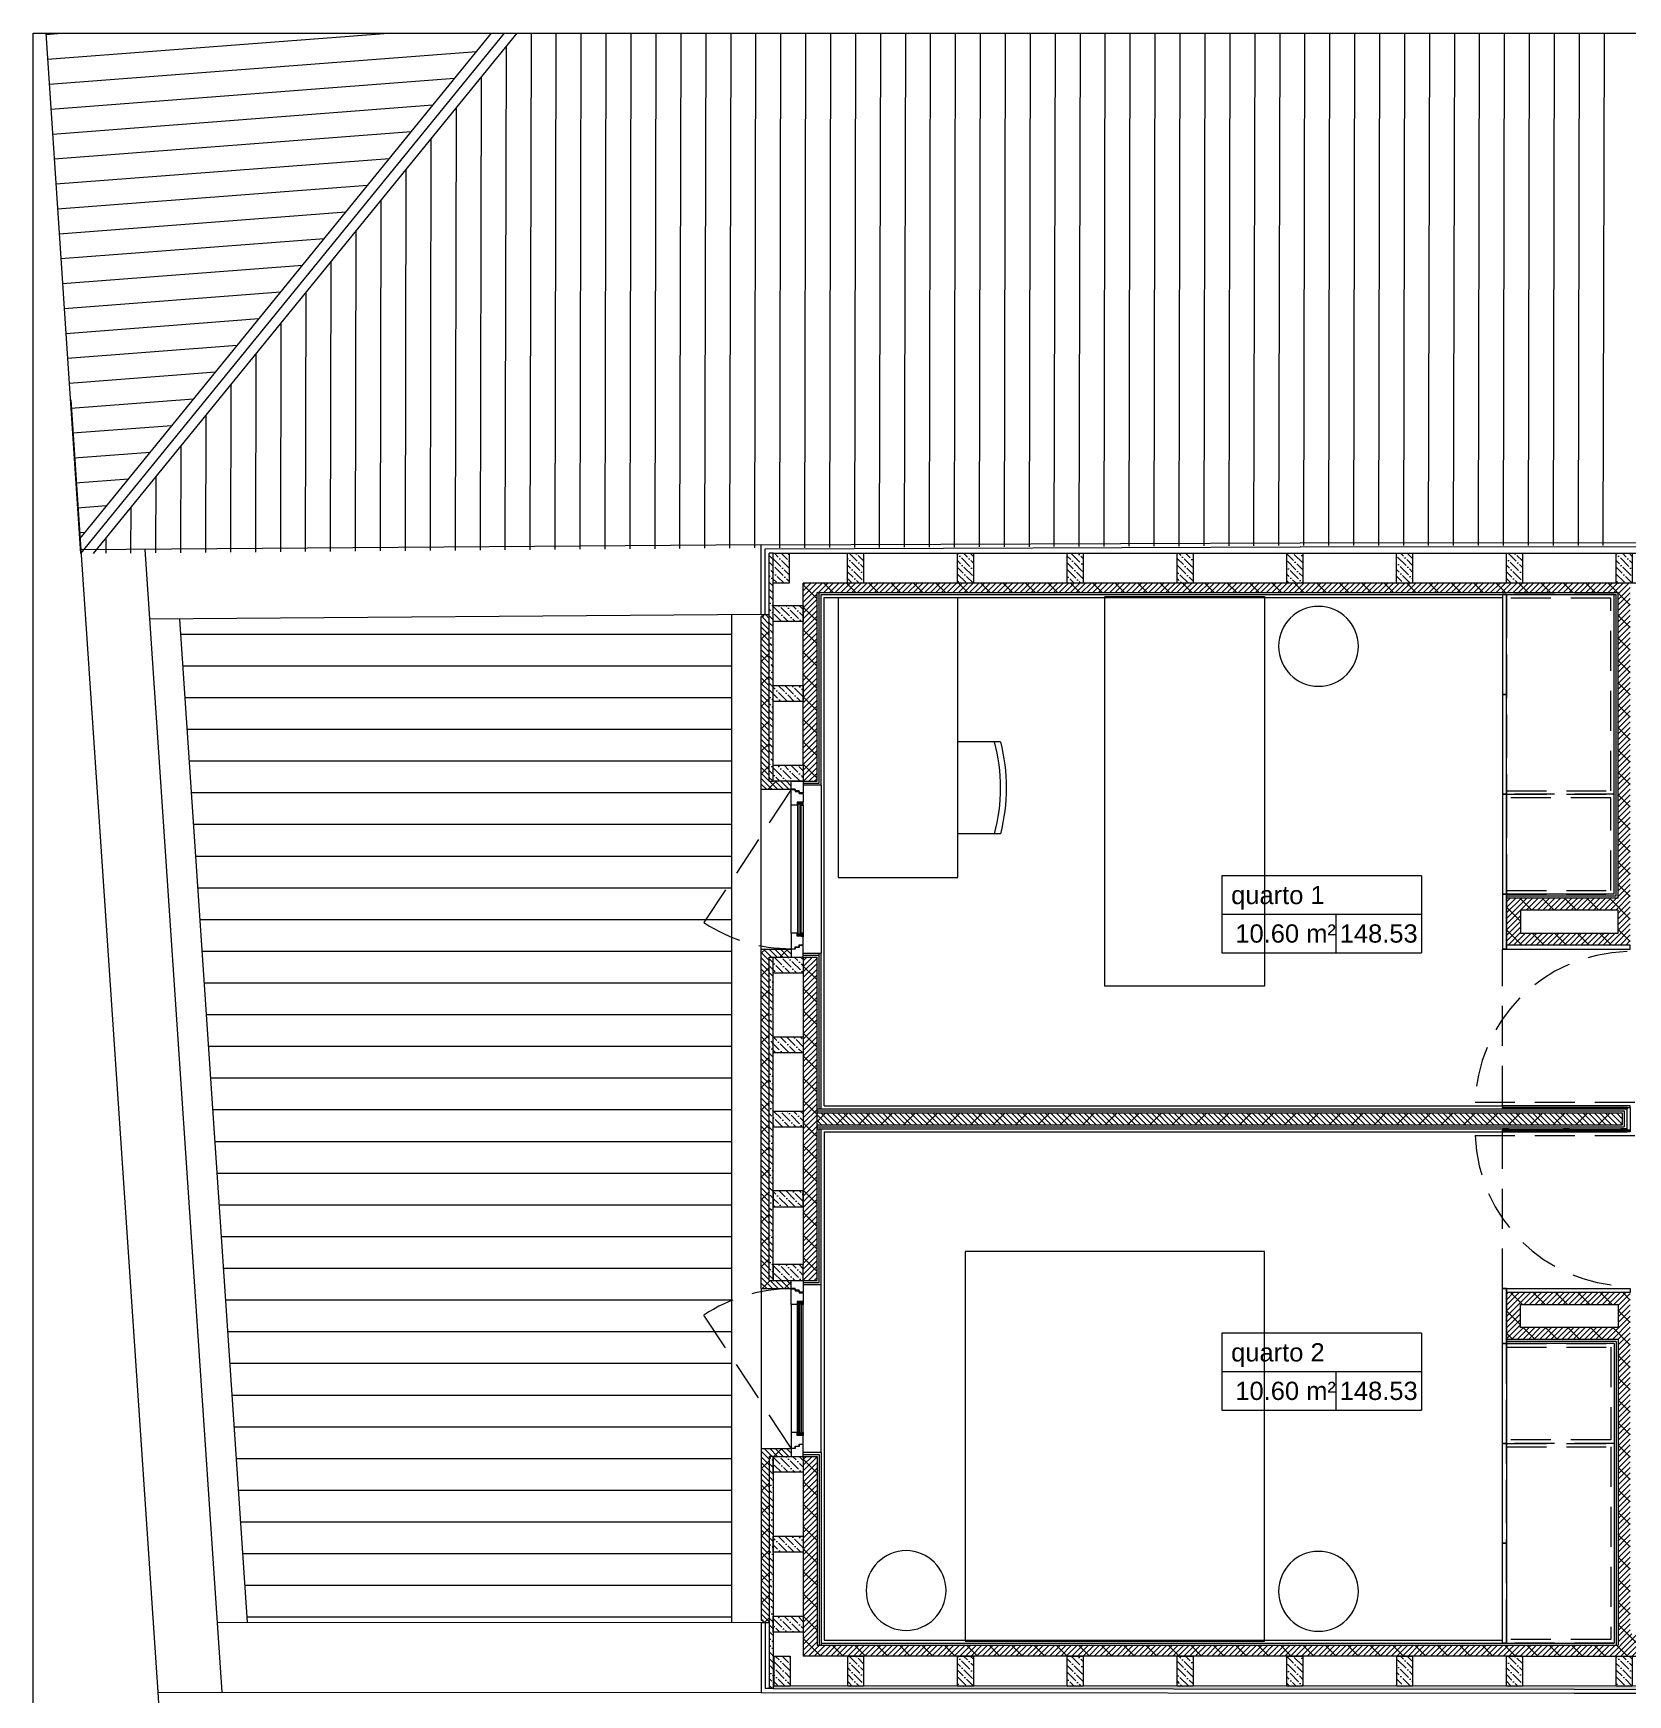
# Model space of a CAD drawing. Header units: millimetres. Extents: x 179.4 to 199.1, y -538.3 to -478.3.
# Drawn here: x 179.41 to 187.4, y -518.29 to -509.97 of the extents above; entities that cross this region are included whole.
import ezdxf
from ezdxf.enums import TextEntityAlignment as Align

# ---------------------------------------------------------------- set-up
doc = ezdxf.new("R2010")
doc.units = ezdxf.units.MM
doc.linetypes.add('DASHED', pattern=[0.75, 0.5, -0.25])
doc.layers.get('0').update_dxf_attribs({"lineweight": 5})
doc.layers.add('00_ARQ', color=251, linetype='Continuous', lineweight=5)
doc.styles.add('din5', font='arial.ttf', dxfattribs={"height": 0.08})
pattern_1 = [(315, (644.769739, -673.283433), (0.0140316502, 0.0140316502), []), (45, (644.76974, -673.28343), (-0.056126601, 0.056126601), [])]
pattern_2 = [(315, (-138.834357, -18.895323), (0.0463044456, -0.0126284852), [0.05953125, -0.01190625, 0, -0.01190625])]
pattern_3 = [(315, (-138.834388, -13.373816), (0.0463044456, -0.0126284852), [0.05953125, -0.01190625, 0, -0.01190625])]
pattern_4 = [(315, (2e-12, -4.26), (0.0463044456, -0.0126284852), [0.05953125, -0.01190625, 0, -0.01190625])]

# ---------------------------------------------------------------- blocks, each defined once
blk = doc.blocks.new('0legendaN')
for p, q in [((-0.49, 0.189), (-0.49, -0.189)), ((0.49, 0.189), (-0.49, 0.189)), ((0.49, 0.189), (0.49, -0.189)), ((-0.49, 0), (0.49, 0)), ((0.07, 0), (0.07, -0.189))]:
    blk.add_line(p, q)
at = {"linetype": 'Continuous'}
blk.add_line((-0.49, -0.189), (0.49, -0.189), dxfattribs=at)
at = {"linetype": 'Continuous', "style": 'din5'}
blk.add_attdef('DESIGNAÇAO', text='', height=0.0896, rotation=360, dxfattribs=at).set_placement((-0.4446, 0.0945), align=Align.MIDDLE_LEFT)
for tag, p in [('300,00M2', (-0.21, -0.0945)), ('357.05', (0.28, -0.0945))]:
    blk.add_attdef(tag, text='', height=0.0896, rotation=360, dxfattribs=at).set_placement(p, align=Align.MIDDLE_CENTER)

msp = doc.modelspace()

# ---------------------------------------------------------------- hatches: boundary and pattern name
at = {"layer": '00_ARQ', "ltscale": 0.03}
h = msp.add_hatch(dxfattribs=at)
h.set_pattern_fill('ANSI36', color=256, scale=0.0075, angle=270, style=0)
h.paths.add_polyline_path([(183.1165, -512.5714), (183.0965, -512.5714), (183.0965, -513.713), (183.1165, -513.713)])
h = msp.add_hatch(dxfattribs=at)
h.set_pattern_fill('ANSI36', color=256, scale=0.0075, angle=270, style=0)
h.set_pattern_definition([(315, (-138.83926, -13.373816), (0.0463044456, -0.0126284852), [0.05953125, -0.01190625, 0, -0.01190625])])
h.paths.add_polyline_path([(183.1965, -512.5714), (183.1965, -512.7214), (183.1165, -512.7214), (183.1165, -512.5714)])
h = msp.add_hatch(dxfattribs=at)
h.set_pattern_fill('ANSI36', color=256, scale=0.0075, angle=270, style=0)
h.set_pattern_definition(pattern_3)
h.paths.add_polyline_path([(184.669, -512.5714), (184.669, -512.7214), (184.589, -512.7214), (184.589, -512.5714)])
h.paths.add_polyline_path([(184.119, -512.5714), (184.119, -512.7214), (184.039, -512.7214), (184.039, -512.5714)])
h.paths.add_polyline_path([(183.569, -512.5714), (183.569, -512.7214), (183.489, -512.7214), (183.489, -512.5714)])
h = msp.add_hatch(dxfattribs=at)
h.set_pattern_fill('ANSI36', color=256, scale=0.0075, angle=270, style=0)
h.set_pattern_definition(pattern_3)
h.paths.add_polyline_path([(186.869, -512.5714), (186.869, -512.7214), (186.789, -512.7214), (186.789, -512.5714)])
h.paths.add_polyline_path([(186.319, -512.5714), (186.319, -512.7214), (186.239, -512.7214), (186.239, -512.5714)])
h.paths.add_polyline_path([(185.769, -512.5714), (185.769, -512.7214), (185.689, -512.7214), (185.689, -512.5714)])
h.paths.add_polyline_path([(185.219, -512.5714), (185.219, -512.7214), (185.139, -512.7214), (185.139, -512.5714)])
h = msp.add_hatch(dxfattribs=at)
h.set_pattern_fill('ANSI36', color=256, scale=0.0075, angle=270, style=0)
h.set_pattern_definition(pattern_3)
h.paths.add_polyline_path([(189.069, -512.5714), (189.069, -512.7214), (188.989, -512.7214), (188.989, -512.5714)])
h.paths.add_polyline_path([(188.519, -512.5714), (188.519, -512.7214), (188.439, -512.7214), (188.439, -512.5714)])
h.paths.add_polyline_path([(187.969, -512.5714), (187.969, -512.7214), (187.889, -512.7214), (187.889, -512.5714)])
h.paths.add_polyline_path([(187.419, -512.5714), (187.419, -512.7214), (187.339, -512.7214), (187.339, -512.5714)])
h = msp.add_hatch(dxfattribs=at)
h.set_pattern_fill('GRATE', color=256, scale=0.025, angle=45, style=0)
h.paths.add_polyline_path([(187.4092, -513.1973), (187.4092, -512.7214), (187.339, -512.7214), (187.339, -512.7211), (186.869, -512.7211), (186.869, -512.7214), (186.789, -512.7214), (186.789, -512.7211), (186.319, -512.7211), (186.319, -512.7214), (186.239, -512.7214), (186.239, -512.7211), (185.769, -512.7211), (185.769, -512.7214), (185.689, -512.7214), (185.689, -512.7211), (185.219, -512.7211), (185.219, -512.7214), (185.139, -512.7214), (185.139, -512.7211), (184.669, -512.7211), (184.669, -512.7214), (184.589, -512.7214), (184.589, -512.7211), (184.119, -512.7211), (184.119, -512.7214), (184.039, -512.7214), (184.039, -512.7211), (183.569, -512.7211), (183.569, -512.7214), (183.489, -512.7214), (183.489, -512.7211), (183.2665, -512.7211), (183.2665, -512.833), (183.2665, -513.633), (183.2665, -513.713), (183.3365, -513.713), (183.3365, -512.768), (187.3492, -512.768), (187.3492, -514.298), (186.7892, -514.298), (186.7892, -514.533), (187.4092, -514.533), (187.4092, -514.523)])
h.paths.add_polyline_path([(187.3492, -514.358), (187.3492, -514.473), (186.8592, -514.473), (186.8592, -514.358)], flags=16)
at = {"layer": '00_ARQ'}
h = msp.add_hatch(dxfattribs=at)
h.set_pattern_fill('ANSI31', color=256, scale=0.05, angle=135, style=0)
h.set_pattern_definition([(180, (-171.47867, 128.05649), (-8e-17, -0.15875), [])])
h.paths.add_polyline_path([(180.4808, -517.9233), (182.9065, -517.9254), (182.9065, -512.8795), (180.1423, -512.9005)])
at = {"layer": '00_ARQ', "ltscale": 0.03}
h = msp.add_hatch(dxfattribs=at)
h.set_pattern_fill('GRATE', color=256, scale=0.025, angle=315, style=0)
h.set_pattern_definition(pattern_1)
h.paths.add_polyline_path([(183.2065, -513.753), (183.2065, -513.733), (183.2065, -513.713), (183.0965, -513.713), (183.0965, -512.8784), (183.0765, -512.8784), (183.0665, -512.8784), (183.0665, -512.8884), (183.0565, -512.8884), (183.0565, -513.753)])
h = msp.add_hatch(dxfattribs=at)
h.set_pattern_fill('ANSI36', color=256, scale=0.0075, angle=270, style=0)
h.paths.add_polyline_path([(183.1165, -512.833), (183.2665, -512.833), (183.2665, -512.913), (183.1165, -512.913)])
h = msp.add_hatch(dxfattribs=at)
h.set_pattern_fill('ANSI36', color=256, scale=0.0075, angle=270, style=0)
h.paths.add_polyline_path([(183.1165, -513.233), (183.2665, -513.233), (183.2665, -513.313), (183.1165, -513.313)])
h.paths.add_polyline_path([(183.1165, -513.633), (183.2665, -513.633), (183.2665, -513.713), (183.1165, -513.713)])
at = {"layer": '00_ARQ'}
h = msp.add_hatch(dxfattribs=at)
h.set_pattern_fill('ANSI33', color=256, scale=0.035, angle=0.00009, style=0)
h.set_pattern_definition([(134.9999126, (-44.299531, -463.491216), (-0.00618719378, -0.0061871749), []), (134.9999126, (-44.299531, -463.485029), (-0.00618719378, -0.0061871749), [0.004375, -0.0021875])])
h.paths.add_polyline_path([(183.2665, -513.833), (183.2665, -513.818), (183.2565, -513.818), (183.2565, -513.833)])
h = msp.add_hatch(dxfattribs=at)
h.set_pattern_fill('ANSI33', color=256, scale=0.035, angle=0.00009, style=0)
h.set_pattern_definition([(134.9999126, (-44.299531, -464.146116), (-0.00618719378, -0.0061871749), []), (134.9999126, (-44.299531, -464.139929), (-0.00618719378, -0.0061871749), [0.004375, -0.0021875])])
h.paths.add_polyline_path([(183.2665, -514.4879), (183.2665, -514.4729), (183.2565, -514.4729), (183.2565, -514.4879)])
at = {"layer": '00_ARQ', "ltscale": 0.03}
h = msp.add_hatch(dxfattribs=at)
h.set_pattern_fill('GRATE', color=256, scale=0.025, angle=315, style=0)
h.set_pattern_definition(pattern_1)
h.paths.add_polyline_path([(183.0665, -517.9155), (183.0665, -517.9255), (183.0765, -517.9255), (183.0965, -517.9255), (183.0965, -517.093), (183.2065, -517.093), (183.2065, -517.073), (183.2065, -517.053), (183.0565, -517.053), (183.0565, -517.9155)])
h.paths.add_polyline_path([(183.2065, -516.253), (183.2065, -516.233), (183.2065, -516.213), (183.0965, -516.213), (183.0965, -514.593), (183.2065, -514.593), (183.2065, -514.573), (183.2065, -514.553), (183.0565, -514.553), (183.0565, -516.253)])
h = msp.add_hatch(dxfattribs=at)
h.set_pattern_fill('ANSI36', color=256, scale=0.0075, angle=270, style=0)
h.paths.add_polyline_path([(183.1165, -514.593), (183.0965, -514.593), (183.0965, -516.213), (183.1165, -516.213)])
h = msp.add_hatch(dxfattribs=at)
h.set_pattern_fill('ANSI36', color=256, scale=0.0075, angle=270, style=0)
h.paths.add_polyline_path([(183.1165, -516.213), (183.2665, -516.213), (183.2665, -516.133), (183.1165, -516.133)])
h.paths.add_polyline_path([(183.1165, -515.8441), (183.2665, -515.8441), (183.2665, -515.7641), (183.1165, -515.7641)])
h.paths.add_polyline_path([(183.1165, -514.593), (183.2665, -514.593), (183.2665, -514.673), (183.1165, -514.673)])
h.paths.add_polyline_path([(183.1165, -514.993), (183.2665, -514.993), (183.2665, -515.073), (183.1165, -515.073)])
h.paths.add_polyline_path([(183.1165, -515.3641), (183.2665, -515.3641), (183.2665, -515.4441), (183.1165, -515.4441)])
h = msp.add_hatch(dxfattribs=at)
h.set_pattern_fill('GRATE', color=256, scale=0.025, angle=45, style=0)
h.paths.add_polyline_path([(183.3365, -514.593), (183.2665, -514.593), (183.2665, -514.673), (183.2665, -516.133), (183.2665, -516.213), (183.3365, -516.213)])
h = msp.add_hatch(dxfattribs=at)
h.set_pattern_fill('GRATE', color=256, scale=0.025, angle=315, style=0)
h.set_pattern_definition(pattern_1)
h.paths.add_polyline_path([(187.3692, -515.433), (187.3692, -515.373), (183.3365, -515.373), (183.3365, -515.433)])
h = msp.add_hatch(dxfattribs=at)
h.set_pattern_fill('GRATE', color=256, scale=0.025, angle=45, style=0)
h.paths.add_polyline_path([(187.4092, -516.273), (186.7892, -516.273), (186.7892, -516.508), (187.3492, -516.508), (187.3492, -518.038), (183.3365, -518.038), (183.3365, -517.093), (183.2665, -517.093), (183.2665, -517.173), (183.2665, -518.0929), (186.8691, -518.0929), (191.3582, -518.0926), (191.3594, -518.048), (190.1092, -518.048), (190.1092, -516.2892), (190.0492, -516.3046), (190.0492, -517.9784), (188.2592, -517.9804), (188.2592, -517.1294), (189.3238, -517.1294), (189.3252, -517.0694), (188.1992, -517.0694), (188.1992, -517.0844), (188.1992, -517.9805), (187.4092, -517.9813)])
h.paths.add_polyline_path([(187.3492, -516.448), (186.8592, -516.448), (186.8592, -516.333), (187.3492, -516.333)], flags=16)
at = {"layer": '00_ARQ'}
h = msp.add_hatch(dxfattribs=at)
h.set_pattern_fill('ANSI33', color=256, scale=0.035, angle=0.00009, style=0)
h.set_pattern_definition([(225.0000874, (-44.299531, -566.659871), (-0.00618719378, 0.0061871749), []), (225.0000874, (-44.299531, -566.666058), (-0.00618719378, 0.0061871749), [0.004375, -0.0021875])])
h.paths.add_polyline_path([(183.2665, -516.318), (183.2665, -516.333), (183.2565, -516.333), (183.2565, -516.318)])
h = msp.add_hatch(dxfattribs=at)
h.set_pattern_fill('ANSI33', color=256, scale=0.035, angle=0.00009, style=0)
h.set_pattern_definition([(225.0000874, (-44.299531, -567.314771), (-0.00618719378, 0.0061871749), []), (225.0000874, (-44.299531, -567.320958), (-0.00618719378, 0.0061871749), [0.004375, -0.0021875])])
h.paths.add_polyline_path([(183.2665, -516.9729), (183.2665, -516.9879), (183.2565, -516.9879), (183.2565, -516.9729)])
at = {"layer": '00_ARQ', "ltscale": 0.03}
h = msp.add_hatch(dxfattribs=at)
h.set_pattern_fill('ANSI36', color=256, scale=0.0075, angle=270, style=0)
h.paths.add_polyline_path([(183.1165, -517.093), (183.0965, -517.093), (183.0965, -517.9255), (183.0965, -518.2555), (183.1165, -518.2555)])
h = msp.add_hatch(dxfattribs=at)
h.set_pattern_fill('ANSI36', color=256, scale=0.0075, angle=270, style=0)
h.set_pattern_definition(pattern_4)
h.paths.add_polyline_path([(183.1165, -517.093), (183.2665, -517.093), (183.2665, -517.173), (183.1165, -517.173)])
h = msp.add_hatch(dxfattribs=at)
h.set_pattern_fill('ANSI36', color=256, scale=0.0075, angle=270, style=0)
h.set_pattern_definition(pattern_4)
h.paths.add_polyline_path([(183.1165, -517.493), (183.2665, -517.493), (183.2665, -517.573), (183.1165, -517.573)])
h.paths.add_polyline_path([(183.1165, -517.893), (183.2665, -517.893), (183.2665, -517.973), (183.1165, -517.973)])
h = msp.add_hatch(dxfattribs=at)
h.set_pattern_fill('ANSI36', color=256, scale=0.0075, angle=270, style=0)
h.paths.add_polyline_path([(187.1283, -518.2589), (191.6138, -518.2626), (191.6258, -517.8095), (191.6058, -517.809), (191.5944, -518.2426), (183.1165, -518.2429), (183.1165, -518.2555)])
h = msp.add_hatch(dxfattribs=at)
h.set_pattern_fill('ANSI36', color=256, scale=0.0075, angle=270, style=0)
h.set_pattern_definition(pattern_2)
h.paths.add_polyline_path([(183.2014, -518.0929), (183.2014, -518.2429), (183.1214, -518.2429), (183.1214, -518.0929)])
h = msp.add_hatch(dxfattribs=at)
h.set_pattern_fill('ANSI36', color=256, scale=0.0075, angle=270, style=0)
h.set_pattern_definition(pattern_2)
h.paths.add_polyline_path([(184.6691, -518.0929), (184.6691, -518.2429), (184.5891, -518.2429), (184.5891, -518.0929)])
h.paths.add_polyline_path([(184.1191, -518.0929), (184.1191, -518.2429), (184.0391, -518.2429), (184.0391, -518.0929)])
h.paths.add_polyline_path([(183.5691, -518.0929), (183.5691, -518.2429), (183.4891, -518.2429), (183.4891, -518.0929)])
h = msp.add_hatch(dxfattribs=at)
h.set_pattern_fill('ANSI36', color=256, scale=0.0075, angle=270, style=0)
h.set_pattern_definition(pattern_2)
h.paths.add_polyline_path([(186.8691, -518.0929), (186.8691, -518.2429), (186.7891, -518.2429), (186.7891, -518.0929)])
h.paths.add_polyline_path([(186.3191, -518.0929), (186.3191, -518.2429), (186.2391, -518.2429), (186.2391, -518.0929)])
h.paths.add_polyline_path([(185.7691, -518.0929), (185.7691, -518.2429), (185.6891, -518.2429), (185.6891, -518.0929)])
h.paths.add_polyline_path([(185.2191, -518.0929), (185.2191, -518.2429), (185.1391, -518.2429), (185.1391, -518.0929)])
h = msp.add_hatch(dxfattribs=at)
h.set_pattern_fill('ANSI36', color=256, scale=0.0075, angle=270, style=0)
h.set_pattern_definition(pattern_2)
h.paths.add_polyline_path([(189.0691, -518.0929), (189.0691, -518.2429), (188.9891, -518.2429), (188.9891, -518.0929)])
h.paths.add_polyline_path([(188.5191, -518.0929), (188.5191, -518.2429), (188.4391, -518.2429), (188.4391, -518.0929)])
h.paths.add_polyline_path([(187.9691, -518.0929), (187.9691, -518.2429), (187.8891, -518.2429), (187.8891, -518.0929)])
h.paths.add_polyline_path([(187.4191, -518.0929), (187.4191, -518.2429), (187.3391, -518.2429), (187.3391, -518.0929)])

# ---------------------------------------------------------------- linework, layer by layer
at = {"layer": '00_ARQ'}
for p, q in [((179.4726, -509.9675), (179.6455, -512.5726)), ((179.473, -509.9734), (179.5505, -509.9675)), ((179.4813, -510.0981), (181.1885, -509.9675)), ((181.7037, -509.9675), (179.6407, -512.4994)), ((181.7682, -509.9675), (179.6455, -512.5726)), ((181.8327, -509.9675), (179.7105, -512.572)), ((181.8992, -512.5535), (181.9047, -509.9675)), ((182.0242, -512.5525), (182.0297, -509.9675)), ((182.1492, -512.5514), (182.1547, -509.9675)), ((182.2742, -512.5504), (182.2797, -509.9675)), ((182.3992, -512.5493), (182.4047, -509.9675)), ((182.5242, -512.5483), (182.5297, -509.9675)), ((182.6492, -512.5472), (182.6547, -509.9675)), ((182.7742, -512.5461), (182.7797, -509.9675)), ((182.8992, -512.5451), (182.9047, -509.9675)), ((183.0242, -512.5444), (183.0297, -509.9675)), ((183.1492, -512.5439), (183.1547, -509.9675)), ((183.2742, -512.5434), (183.2797, -509.9675)), ((183.3992, -512.5428), (183.4047, -509.9675)), ((183.5242, -512.5423), (183.5297, -509.9675)), ((183.6492, -512.5417), (183.6547, -509.9675)), ((183.7742, -512.5412), (183.7797, -509.9675)), ((183.8992, -512.5406), (183.9047, -509.9675)), ((184.0242, -512.5401), (184.0297, -509.9675)), ((184.1492, -512.5395), (184.1547, -509.9675)), ((184.2742, -512.539), (184.2797, -509.9675)), ((184.3992, -512.5384), (184.4047, -509.9675)), ((184.5242, -512.5379), (184.5297, -509.9675)), ((184.6492, -512.5373), (184.6547, -509.9675)), ((184.7742, -512.5368), (184.7797, -509.9675)), ((184.8992, -512.5362), (184.9047, -509.9675)), ((185.0242, -512.5357), (185.0297, -509.9675)), ((185.1492, -512.5352), (185.1547, -509.9675)), ((185.2742, -512.5346), (185.2797, -509.9675)), ((185.3992, -512.5341), (185.4047, -509.9675)), ((185.5242, -512.5335), (185.5297, -509.9675)), ((185.6492, -512.533), (185.6547, -509.9675)), ((185.7742, -512.5325), (185.7797, -509.9675)), ((185.8992, -512.5326), (185.9047, -509.9675)), ((186.0242, -512.5326), (186.0297, -509.9675)), ((186.1492, -512.5326), (186.1547, -509.9675)), ((186.2742, -512.5326), (186.2797, -509.9675)), ((186.3992, -512.5327), (186.4047, -509.9675)), ((186.5242, -512.5327), (186.5297, -509.9675)), ((186.6492, -512.5327), (186.6547, -509.9675)), ((186.7742, -512.5327), (186.7797, -509.9675)), ((186.8992, -512.5328), (186.9047, -509.9675)), ((187.0242, -512.5328), (187.0297, -509.9675)), ((187.1492, -512.5328), (187.1547, -509.9675)), ((187.2742, -512.5329), (187.2797, -509.9675)), ((181.7742, -512.5546), (181.7796, -510.0327)), ((179.4896, -510.2229), (181.6291, -510.0591)), ((179.4979, -510.3476), (181.5201, -510.1928)), ((181.6491, -512.5556), (181.6543, -510.1865)), ((179.5061, -510.4723), (181.4112, -510.3265)), ((181.5241, -512.5567), (181.5289, -510.3403)), ((179.5144, -510.5971), (181.3022, -510.4602)), ((181.3991, -512.5578), (181.4036, -510.4941)), ((179.5227, -510.7218), (181.1933, -510.5939)), ((181.2741, -512.5588), (181.2783, -510.6479)), ((179.531, -510.8465), (181.0843, -510.7276)), ((181.1491, -512.5599), (181.1529, -510.8018)), ((179.5393, -510.9712), (180.9754, -510.8613)), ((181.0241, -512.5609), (181.0276, -510.9556)), ((179.5475, -511.096), (180.8664, -510.995)), ((179.5558, -511.2207), (180.7575, -511.1287)), ((180.8991, -512.562), (180.9023, -511.1094)), ((179.5641, -511.3454), (180.6486, -511.2624)), ((180.7741, -512.563), (180.7769, -511.2632)), ((179.5724, -511.4702), (180.5396, -511.3961)), ((180.6491, -512.5641), (180.6516, -511.417)), ((179.5806, -511.5949), (180.4307, -511.5299)), ((180.5241, -512.5651), (180.5263, -511.5708)), ((179.5889, -511.7196), (180.3217, -511.6636)), ((179.5972, -511.8444), (180.2128, -511.7973)), ((179.5986, -511.8023), (179.6479, -512.5543)), ((180.3991, -512.5662), (180.4009, -511.7246)), ((180.2741, -512.5673), (180.2756, -511.8785)), ((179.6055, -511.9691), (180.1038, -511.931)), ((180.1491, -512.5683), (180.1503, -512.0323)), ((179.6138, -512.0938), (179.9949, -512.0647)), ((179.622, -512.2186), (179.8859, -512.1984)), ((180.0241, -512.5694), (180.0249, -512.1861)), ((179.6303, -512.3433), (179.777, -512.3321)), ((179.8991, -512.5704), (179.8996, -512.3399)), ((179.6386, -512.468), (179.6681, -512.4658)), ((183.0565, -512.5284), (179.6479, -512.5543)), ((179.7741, -512.5715), (179.7743, -512.4937)), ((183.0565, -512.5284), (185.7553, -512.5193)), ((183.0565, -512.8784), (183.0565, -512.5284)), ((183.0765, -512.5488), (185.7554, -512.5393)), ((183.0765, -512.8784), (183.0765, -512.5488)), ((187.9249, -512.5216), (185.7553, -512.5193)), ((187.9248, -512.5416), (185.7554, -512.5393)), ((179.6479, -512.5543), (180.0333, -518.273)), ((179.9685, -512.5519), (180.354, -518.2732)), ((191.4995, -512.7211), (183.2665, -512.7211)), ((183.2665, -512.833), (183.2665, -512.7211)), ((183.3365, -512.768), (187.3492, -512.768)), ((183.3365, -513.713), (183.3365, -512.768)), ((183.3465, -513.723), (183.3465, -512.768)), ((183.3565, -512.778), (187.3392, -512.778)), ((183.3565, -513.733), (183.3565, -512.778)), ((183.3715, -512.793), (186.7692, -512.793)), ((183.3715, -515.338), (183.3715, -512.793)), ((187.3292, -514.278), (187.3292, -512.778)), ((187.3392, -514.288), (187.3392, -512.778)), ((187.3492, -514.298), (187.3492, -512.768)), ((183.0565, -512.8784), (179.992, -512.9017)), ((182.9065, -512.8795), (182.9065, -517.9254)), ((183.0565, -512.8784), (183.0765, -512.8784)), ((183.0665, -512.8784), (183.0665, -512.8884)), ((183.0765, -512.8784), (183.0965, -512.8784)), ((183.2665, -513.633), (183.2665, -512.833)), ((180.1423, -512.9005), (180.4808, -517.9233)), ((183.0565, -513.753), (183.0565, -512.8884)), ((183.0665, -512.8884), (183.0565, -512.8884)), ((183.2665, -513.713), (183.3365, -513.713)), ((183.0565, -514.553), (183.0565, -513.753)), ((183.0565, -513.753), (183.2065, -513.753)), ((183.2465, -513.7745), (183.2465, -513.7715)), ((183.2665, -513.723), (183.3465, -513.723)), ((183.3565, -513.733), (183.2665, -513.733)), ((183.3565, -513.733), (183.3565, -514.573)), ((183.2065, -514.4729), (183.2065, -513.833)), ((183.2665, -513.833), (183.2665, -514.4929)), ((186.7892, -514.278), (186.7692, -514.278)), ((187.3292, -514.278), (186.7892, -514.278)), ((186.7892, -514.278), (186.7892, -514.553)), ((187.3392, -514.288), (186.7892, -514.288)), ((187.3492, -514.298), (186.7892, -514.298)), ((187.3492, -514.358), (186.8592, -514.358)), ((186.8592, -514.358), (186.8592, -514.473)), ((187.3492, -514.473), (187.3492, -514.358)), ((186.8592, -514.473), (187.3492, -514.473)), ((183.0565, -516.253), (183.0565, -514.553)), ((183.0565, -514.553), (183.2065, -514.553)), ((183.0965, -514.593), (183.3365, -514.593)), ((183.0965, -516.213), (183.0965, -514.593)), ((183.2665, -514.573), (183.3565, -514.573)), ((183.2665, -514.583), (183.3465, -514.583)), ((183.3365, -516.213), (183.3365, -514.593)), ((183.3465, -515.353), (183.3465, -514.573)), ((183.3565, -515.353), (183.3565, -514.573)), ((186.7892, -514.553), (186.7692, -514.553)), ((183.3365, -515.353), (187.3942, -515.353)), ((183.3365, -515.363), (187.3792, -515.363)), ((183.3365, -515.373), (187.3692, -515.373)), ((183.3715, -515.338), (187.3942, -515.338)), ((187.3692, -515.373), (187.3692, -515.433)), ((187.3792, -515.363), (187.3792, -515.443)), ((183.3365, -515.433), (187.3692, -515.433)), ((183.3365, -515.443), (187.3792, -515.443)), ((183.3365, -515.453), (187.3942, -515.453)), ((183.3465, -516.223), (183.3465, -515.453)), ((183.3565, -516.233), (183.3565, -515.453)), ((183.3715, -515.468), (183.3715, -518.013)), ((183.3715, -515.468), (187.3942, -515.468)), ((183.0565, -516.253), (183.0565, -517.053)), ((183.0565, -516.253), (183.2065, -516.253)), ((183.0965, -516.213), (183.3365, -516.213)), ((183.2065, -516.213), (183.2065, -516.213)), ((183.2665, -516.223), (183.3465, -516.223)), ((183.2665, -516.233), (183.3565, -516.233)), ((183.3565, -517.073), (183.3565, -516.233)), ((186.7892, -516.253), (186.7692, -516.253)), ((186.7892, -516.528), (186.7892, -516.253)), ((183.2065, -516.333), (183.2065, -516.9729)), ((183.2665, -516.9729), (183.2665, -516.313)), ((186.8592, -516.448), (186.8592, -516.333)), ((186.8592, -516.333), (187.3492, -516.333)), ((187.3492, -516.333), (187.3492, -516.448)), ((187.3492, -516.448), (186.8592, -516.448)), ((186.7892, -516.528), (186.7692, -516.528)), ((187.3492, -516.508), (186.7892, -516.508)), ((187.3392, -516.518), (186.7892, -516.518)), ((187.3292, -516.528), (186.7892, -516.528)), ((187.3292, -516.528), (187.3292, -518.028)), ((187.3392, -516.518), (187.3392, -518.038)), ((187.3492, -516.508), (187.3492, -518.038)), ((183.2465, -517.0314), (183.2465, -517.0344)), ((183.0565, -517.053), (183.0565, -517.9155)), ((183.0565, -517.053), (183.2065, -517.053)), ((183.3565, -517.073), (183.2665, -517.073)), ((183.2665, -517.083), (183.3465, -517.083)), ((183.2665, -517.093), (183.3365, -517.093)), ((183.3365, -517.093), (183.3365, -518.038)), ((183.3465, -517.083), (183.3465, -518.038)), ((183.3565, -517.073), (183.3565, -518.038)), ((183.2665, -517.173), (183.2665, -518.0929)), ((180.3304, -517.9232), (183.0568, -517.9255)), ((183.0665, -517.9155), (183.0565, -517.9155)), ((183.0565, -517.9255), (183.0565, -518.2755)), ((183.0565, -517.9255), (183.0965, -517.9255)), ((183.0665, -517.9255), (183.0665, -517.9155)), ((183.0765, -517.9255), (183.0765, -518.2555)), ((183.0965, -517.9255), (183.0965, -518.2555)), ((183.3365, -518.038), (187.3492, -518.038)), ((183.3565, -518.028), (187.3292, -518.028)), ((183.3715, -518.013), (186.7692, -518.013)), ((186.8691, -518.0929), (183.2665, -518.0929)), ((186.8691, -518.0929), (191.5144, -518.0926)), ((180.0333, -518.273), (183.0565, -518.2755)), ((180.0335, -518.273), (180.2603, -522.0675)), ((183.0565, -518.2755), (187.1283, -518.2789)), ((183.0965, -518.2555), (183.0765, -518.2555)), ((187.1283, -518.2789), (191.6333, -518.2826))]:
    msp.add_line(p, q, dxfattribs=at)
at = {"layer": '00_ARQ', "ltscale": 0.03}
for p, q in [((183.0965, -513.713), (183.0965, -512.5714)), ((183.1165, -512.5714), (183.0965, -512.5714)), ((183.1165, -513.713), (183.1165, -512.5714)), ((183.1965, -512.5714), (191.6587, -512.5711)), ((183.0965, -513.713), (183.1165, -513.713)), ((183.1165, -516.213), (183.1165, -514.593)), ((183.2665, -514.673), (183.2665, -516.133)), ((183.0965, -517.093), (183.0965, -517.9255)), ((183.1165, -517.093), (183.0965, -517.093)), ((183.1165, -517.093), (183.1165, -518.2555)), ((183.1165, -518.2555), (183.0965, -518.2555))]:
    msp.add_line(p, q, dxfattribs=at)
at = {"layer": '00_ARQ', "extrusion": (1.4871e-14, -1.43097e-14, -1)}
for p, q in [((184.2542, -513.5156), (184.0413, -513.5156)), ((184.2542, -513.9756), (184.0413, -513.9756))]:
    msp.add_line(p, q, dxfattribs=at)
at = {"layer": '00_ARQ', "linetype": 'DASHED', "ltscale": 0.4}
for p, q in [((183.2065, -513.7545), (182.7684, -514.4205)), ((186.7692, -515.338), (186.7692, -514.553)), ((186.6315, -515.319), (187.4722, -515.319)), ((186.6315, -515.487), (187.4722, -515.487)), ((186.7692, -516.253), (186.7692, -515.468)), ((183.2065, -517.0514), (182.7684, -516.3855))]:
    msp.add_line(p, q, dxfattribs=at)
at = {"layer": '00_ARQ'}
for points in [[(179.4094, -509.9675), (199.1094, -509.9675), (199.1094, -522.0675), (179.4094, -522.0675)], [(184.0413, -514.1942), (184.0413, -512.7942), (183.4413, -512.7942), (183.4413, -514.1942)], [(184.7774, -514.738), (184.7774, -512.788), (185.5774, -512.788), (185.5774, -514.738)], [(183.2375, -513.819), (183.2375, -514.4869), (183.2415, -514.4869), (183.2415, -513.819)], [(183.2495, -513.819), (183.2495, -514.4869), (183.2555, -514.4869), (183.2555, -513.819)], [(183.2665, -513.833), (183.2665, -513.818), (183.2565, -513.818), (183.2565, -513.833)], [(183.2665, -513.833), (183.2665, -513.818), (183.2565, -513.818), (183.2565, -513.833)], [(183.2665, -514.4879), (183.2665, -514.4729), (183.2565, -514.4729), (183.2565, -514.4879)], [(183.2665, -514.4879), (183.2665, -514.4729), (183.2565, -514.4729), (183.2565, -514.4879)], [(185.5774, -518.018), (185.5774, -516.068), (184.0774, -516.068), (184.0774, -518.018)], [(183.2375, -516.9869), (183.2375, -516.319), (183.2415, -516.319), (183.2415, -516.9869)], [(183.2495, -516.9869), (183.2495, -516.319), (183.2555, -516.319), (183.2555, -516.9869)], [(183.2665, -516.318), (183.2665, -516.333), (183.2565, -516.333), (183.2565, -516.318)], [(183.2665, -516.318), (183.2665, -516.333), (183.2565, -516.333), (183.2565, -516.318)], [(183.2665, -516.9729), (183.2665, -516.9879), (183.2565, -516.9879), (183.2565, -516.9729)], [(183.2665, -516.9729), (183.2665, -516.9879), (183.2565, -516.9879), (183.2565, -516.9729)]]:
    msp.add_lwpolyline(points, close=True, dxfattribs=at)
at = {"layer": '00_ARQ', "ltscale": 0.03}
for points in [[(183.1965, -512.5714), (183.1965, -512.7214), (183.1165, -512.7214), (183.1165, -512.5714)], [(183.569, -512.5714), (183.569, -512.7214), (183.489, -512.7214), (183.489, -512.5714)], [(184.119, -512.5714), (184.119, -512.7214), (184.039, -512.7214), (184.039, -512.5714)], [(184.669, -512.5714), (184.669, -512.7214), (184.589, -512.7214), (184.589, -512.5714)], [(185.219, -512.5714), (185.219, -512.7214), (185.139, -512.7214), (185.139, -512.5714)], [(185.769, -512.5714), (185.769, -512.7214), (185.689, -512.7214), (185.689, -512.5714)], [(186.319, -512.5714), (186.319, -512.7214), (186.239, -512.7214), (186.239, -512.5714)], [(186.869, -512.5714), (186.869, -512.7214), (186.789, -512.7214), (186.789, -512.5714)], [(187.419, -512.5714), (187.419, -512.7214), (187.339, -512.7214), (187.339, -512.5714)], [(186.7692, -513.278), (186.7892, -513.278), (186.7892, -512.778), (186.7692, -512.778)], [(183.1165, -512.833), (183.2665, -512.833), (183.2665, -512.913), (183.1165, -512.913)], [(183.1165, -513.233), (183.2665, -513.233), (183.2665, -513.313), (183.1165, -513.313)], [(186.7892, -513.278), (186.7692, -513.278), (186.7692, -513.778), (186.7892, -513.778)], [(183.1165, -513.633), (183.2665, -513.633), (183.2665, -513.713), (183.1165, -513.713)], [(186.7892, -513.778), (186.7692, -513.778), (186.7692, -514.278), (186.7892, -514.278)], [(186.7692, -514.553), (186.7892, -514.553), (186.7892, -514.278), (186.7692, -514.278)], [(186.7892, -514.553), (187.4092, -514.553), (187.4092, -514.533), (186.7892, -514.533)], [(183.1165, -514.593), (183.2665, -514.593), (183.2665, -514.673), (183.1165, -514.673)], [(183.1165, -514.993), (183.2665, -514.993), (183.2665, -515.073), (183.1165, -515.073)], [(183.1165, -515.3641), (183.2665, -515.3641), (183.2665, -515.4441), (183.1165, -515.4441)], [(187.4092, -515.338), (186.7692, -515.338), (186.7692, -515.3455), (187.4092, -515.3455)], [(186.7692, -515.3455), (186.8007, -515.3455), (186.8007, -515.353), (186.7692, -515.353)], [(187.0735, -515.3455), (187.105, -515.3455), (187.105, -515.353), (187.0735, -515.353)], [(187.3627, -515.3455), (187.3942, -515.3455), (187.3942, -515.353), (187.3627, -515.353)], [(187.3942, -515.3455), (187.4092, -515.3455), (187.4092, -515.4605), (187.3942, -515.4605)], [(186.7692, -515.4605), (186.8007, -515.4605), (186.8007, -515.453), (186.7692, -515.453)], [(187.4092, -515.468), (186.7692, -515.468), (186.7692, -515.4605), (187.4092, -515.4605)], [(187.0735, -515.4605), (187.105, -515.4605), (187.105, -515.453), (187.0735, -515.453)], [(187.3627, -515.4605), (187.3942, -515.4605), (187.3942, -515.453), (187.3627, -515.453)], [(183.1165, -515.8441), (183.2665, -515.8441), (183.2665, -515.7641), (183.1165, -515.7641)], [(183.1165, -516.213), (183.2665, -516.213), (183.2665, -516.133), (183.1165, -516.133)], [(186.7692, -516.253), (186.7892, -516.253), (186.7892, -516.528), (186.7692, -516.528)], [(186.7892, -516.253), (187.4092, -516.253), (187.4092, -516.273), (186.7892, -516.273)], [(186.7892, -517.028), (186.7692, -517.028), (186.7692, -516.528), (186.7892, -516.528)], [(186.7892, -517.528), (186.7692, -517.528), (186.7692, -517.028), (186.7892, -517.028)], [(183.1165, -517.093), (183.2665, -517.093), (183.2665, -517.173), (183.1165, -517.173)], [(183.1165, -517.493), (183.2665, -517.493), (183.2665, -517.573), (183.1165, -517.573)], [(186.7692, -517.528), (186.7892, -517.528), (186.7892, -518.028), (186.7692, -518.028)], [(183.1165, -517.893), (183.2665, -517.893), (183.2665, -517.973), (183.1165, -517.973)], [(183.2014, -518.0929), (183.2014, -518.2429), (183.1214, -518.2429), (183.1214, -518.0929)], [(183.5691, -518.0929), (183.5691, -518.2429), (183.4891, -518.2429), (183.4891, -518.0929)], [(184.1191, -518.0929), (184.1191, -518.2429), (184.0391, -518.2429), (184.0391, -518.0929)], [(184.6691, -518.0929), (184.6691, -518.2429), (184.5891, -518.2429), (184.5891, -518.0929)], [(185.2191, -518.0929), (185.2191, -518.2429), (185.1391, -518.2429), (185.1391, -518.0929)], [(185.7691, -518.0929), (185.7691, -518.2429), (185.6891, -518.2429), (185.6891, -518.0929)], [(186.3191, -518.0929), (186.3191, -518.2429), (186.2391, -518.2429), (186.2391, -518.0929)], [(186.8691, -518.0929), (186.8691, -518.2429), (186.7891, -518.2429), (186.7891, -518.0929)], [(187.4191, -518.0929), (187.4191, -518.2429), (187.3391, -518.2429), (187.3391, -518.0929)]]:
    msp.add_lwpolyline(points, close=True, dxfattribs=at)
at = {"layer": '00_ARQ', "linetype": 'DASHED', "ltscale": 0.4}
for points in [[(186.7892, -513.778), (187.3292, -513.778), (187.3292, -512.778), (186.7892, -512.778)], [(186.7892, -513.76), (187.3112, -513.76), (187.3112, -512.796), (186.7892, -512.796)], [(186.7892, -514.278), (187.3292, -514.278), (187.3292, -513.778), (186.7892, -513.778)], [(186.7892, -514.26), (187.3112, -514.26), (187.3112, -513.796), (186.7892, -513.796)], [(186.7892, -516.528), (187.3292, -516.528), (187.3292, -517.028), (186.7892, -517.028)], [(186.7892, -516.546), (187.3112, -516.546), (187.3112, -517.01), (186.7892, -517.01)], [(186.7892, -517.028), (187.3292, -517.028), (187.3292, -518.028), (186.7892, -518.028)], [(186.7892, -517.046), (187.3112, -517.046), (187.3112, -518.01), (186.7892, -518.01)]]:
    msp.add_lwpolyline(points, close=True, dxfattribs=at)
at = {"layer": '00_ARQ'}
for points in [[(183.2065, -513.713), (183.2665, -513.713), (183.2665, -513.7715), (183.2465, -513.7715), (183.2465, -513.7615), (183.2265, -513.7615), (183.2265, -513.753), (183.2065, -513.753), (183.2065, -513.713)], [(183.2265, -513.7645), (183.2465, -513.7645), (183.2465, -513.7745), (183.2665, -513.7745), (183.2665, -513.818), (183.2365, -513.818), (183.2365, -513.833), (183.2065, -513.833), (183.2065, -513.7545), (183.2265, -513.7545), (183.2265, -513.7645), (183.2465, -513.7645)], [(183.2265, -514.5414), (183.2465, -514.5414), (183.2465, -514.5314), (183.2665, -514.5314), (183.2665, -514.4879), (183.2365, -514.4879), (183.2365, -514.4729), (183.2065, -514.4729), (183.2065, -514.5514), (183.2265, -514.5514), (183.2265, -514.5414), (183.2465, -514.5414)], [(183.2065, -514.593), (183.2665, -514.593), (183.2665, -514.5344), (183.2465, -514.5344), (183.2465, -514.5444), (183.2265, -514.5444), (183.2265, -514.553), (183.2065, -514.553), (183.2065, -514.593)], [(183.2065, -516.213), (183.2665, -516.213), (183.2665, -516.2715), (183.2465, -516.2715), (183.2465, -516.2615), (183.2265, -516.2615), (183.2265, -516.253), (183.2065, -516.253), (183.2065, -516.213)], [(183.2265, -516.2645), (183.2465, -516.2645), (183.2465, -516.2745), (183.2665, -516.2745), (183.2665, -516.318), (183.2365, -516.318), (183.2365, -516.333), (183.2065, -516.333), (183.2065, -516.2545), (183.2265, -516.2545), (183.2265, -516.2645), (183.2465, -516.2645)], [(183.2265, -517.0414), (183.2465, -517.0414), (183.2465, -517.0314), (183.2665, -517.0314), (183.2665, -516.9879), (183.2365, -516.9879), (183.2365, -516.9729), (183.2065, -516.9729), (183.2065, -517.0514), (183.2265, -517.0514), (183.2265, -517.0414), (183.2465, -517.0414)], [(183.2065, -517.093), (183.2665, -517.093), (183.2665, -517.0344), (183.2465, -517.0344), (183.2465, -517.0444), (183.2265, -517.0444), (183.2265, -517.053), (183.2065, -517.053), (183.2065, -517.093)]]:
    msp.add_lwpolyline(points, dxfattribs=at)
at = {"layer": '00_ARQ', "elevation": 0}
for points in [[(183.2495, -513.819), (183.2495, -513.827), (183.2415, -513.827), (183.2415, -513.819)], [(183.2495, -513.819), (183.2495, -513.827), (183.2415, -513.827), (183.2415, -513.819)], [(183.2495, -513.819), (183.2495, -513.827), (183.2415, -513.827), (183.2415, -513.819)], [(183.2495, -514.4869), (183.2495, -514.4789), (183.2415, -514.4789), (183.2415, -514.4869)], [(183.2495, -516.319), (183.2495, -516.327), (183.2415, -516.327), (183.2415, -516.319)], [(183.2495, -516.9869), (183.2495, -516.9789), (183.2415, -516.9789), (183.2415, -516.9869)], [(183.2495, -516.9869), (183.2495, -516.9789), (183.2415, -516.9789), (183.2415, -516.9869)], [(183.2495, -516.9869), (183.2495, -516.9789), (183.2415, -516.9789), (183.2415, -516.9869)]]:
    msp.add_lwpolyline(points, close=True, dxfattribs=at)
at = {"layer": '00_ARQ', "ltscale": 0.03}
msp.add_lwpolyline([(187.1283, -518.2589), (191.6138, -518.2626), (191.6258, -517.8095), (191.6058, -517.809), (191.5944, -518.2426), (183.1165, -518.2429), (183.1165, -518.2555), (187.1283, -518.2589)], dxfattribs=at)
at = {"layer": '00_ARQ', "extrusion": (-1.94388e-30, -4.44089e-16, -1)}
msp.add_circle((-185.8474, -513.0371), 0.2, dxfattribs=at)
at = {"layer": '00_ARQ', "extrusion": (1.15656e-30, 4.44089e-16, -1)}
for centre in [(-183.7817, -517.7648), (-185.8474, -517.7689)]:
    msp.add_circle(centre, 0.2, dxfattribs=at)
at = {"layer": '00_ARQ', "extrusion": (1.4871e-14, -1.43097e-14, -1)}
for radius, start, end in [(0.9, 165.19349, 194.80651), (0.93, 165.6815, 194.3185)]:
    msp.add_arc((-183.3531, -513.7456), radius, start, end, dxfattribs=at)
at = {"layer": '00_ARQ', "linetype": 'DASHED', "ltscale": 0.4}
for centre, radius, start, end in [((183.2062, -513.7545), 0.7969, 236.68281, 269.99993), ((187.4128, -515.3467), 0.7813, 91.36256, 179.35931), ((187.4129, -515.4593), 0.7813, 182.03192, 268.63354), ((183.2062, -517.0514), 0.7969, 90.00007, 123.31719)]:
    msp.add_arc(centre, radius, start, end, dxfattribs=at)

# ---------------------------------------------------------------- block references
at = {"layer": '00_ARQ'}
ref = msp.add_blockref('0legendaN', (185.8634, -514.3787), dxfattribs=dict(at, xscale=1.019999999999845, yscale=1.019999999999845, zscale=1.019999999999845, rotation=1.379832248460389e-08))
ref.add_attrib('DESIGNAÇAO', 'quarto 1', dxfattribs={"layer": '0', "linetype": 'Continuous', "height": 0.09139, "rotation": 0, "style": 'din5'}).set_placement((185.4099, -514.2823), align=Align.MIDDLE_LEFT)
ref.add_attrib('300,00M2', '10.60 m²', dxfattribs={"layer": '0', "linetype": 'Continuous', "height": 0.09139, "rotation": 0, "style": 'din5'}).set_placement((185.6828, -514.4751), align=Align.MIDDLE_CENTER)
ref.add_attrib('357.05', '148.53', dxfattribs={"layer": '0', "linetype": 'Continuous', "height": 0.09139, "rotation": 0, "style": 'din5'}).set_placement((186.149, -514.4751), align=Align.MIDDLE_CENTER)
ref = msp.add_blockref('0legendaN', (185.8634, -516.6686), dxfattribs=dict(at, xscale=1.019999999999845, yscale=1.019999999999845, zscale=1.019999999999845, rotation=1.379832248460389e-08))
ref.add_attrib('DESIGNAÇAO', 'quarto 2', dxfattribs={"layer": '0', "linetype": 'Continuous', "height": 0.09139, "rotation": 0, "style": 'din5'}).set_placement((185.4099, -516.5722), align=Align.MIDDLE_LEFT)
ref.add_attrib('300,00M2', '10.60 m²', dxfattribs={"layer": '0', "linetype": 'Continuous', "height": 0.09139, "rotation": 0, "style": 'din5'}).set_placement((185.6828, -516.765), align=Align.MIDDLE_CENTER)
ref.add_attrib('357.05', '148.53', dxfattribs={"layer": '0', "linetype": 'Continuous', "height": 0.09139, "rotation": 0, "style": 'din5'}).set_placement((186.149, -516.765), align=Align.MIDDLE_CENTER)

doc.saveas('drawing.dxf')
